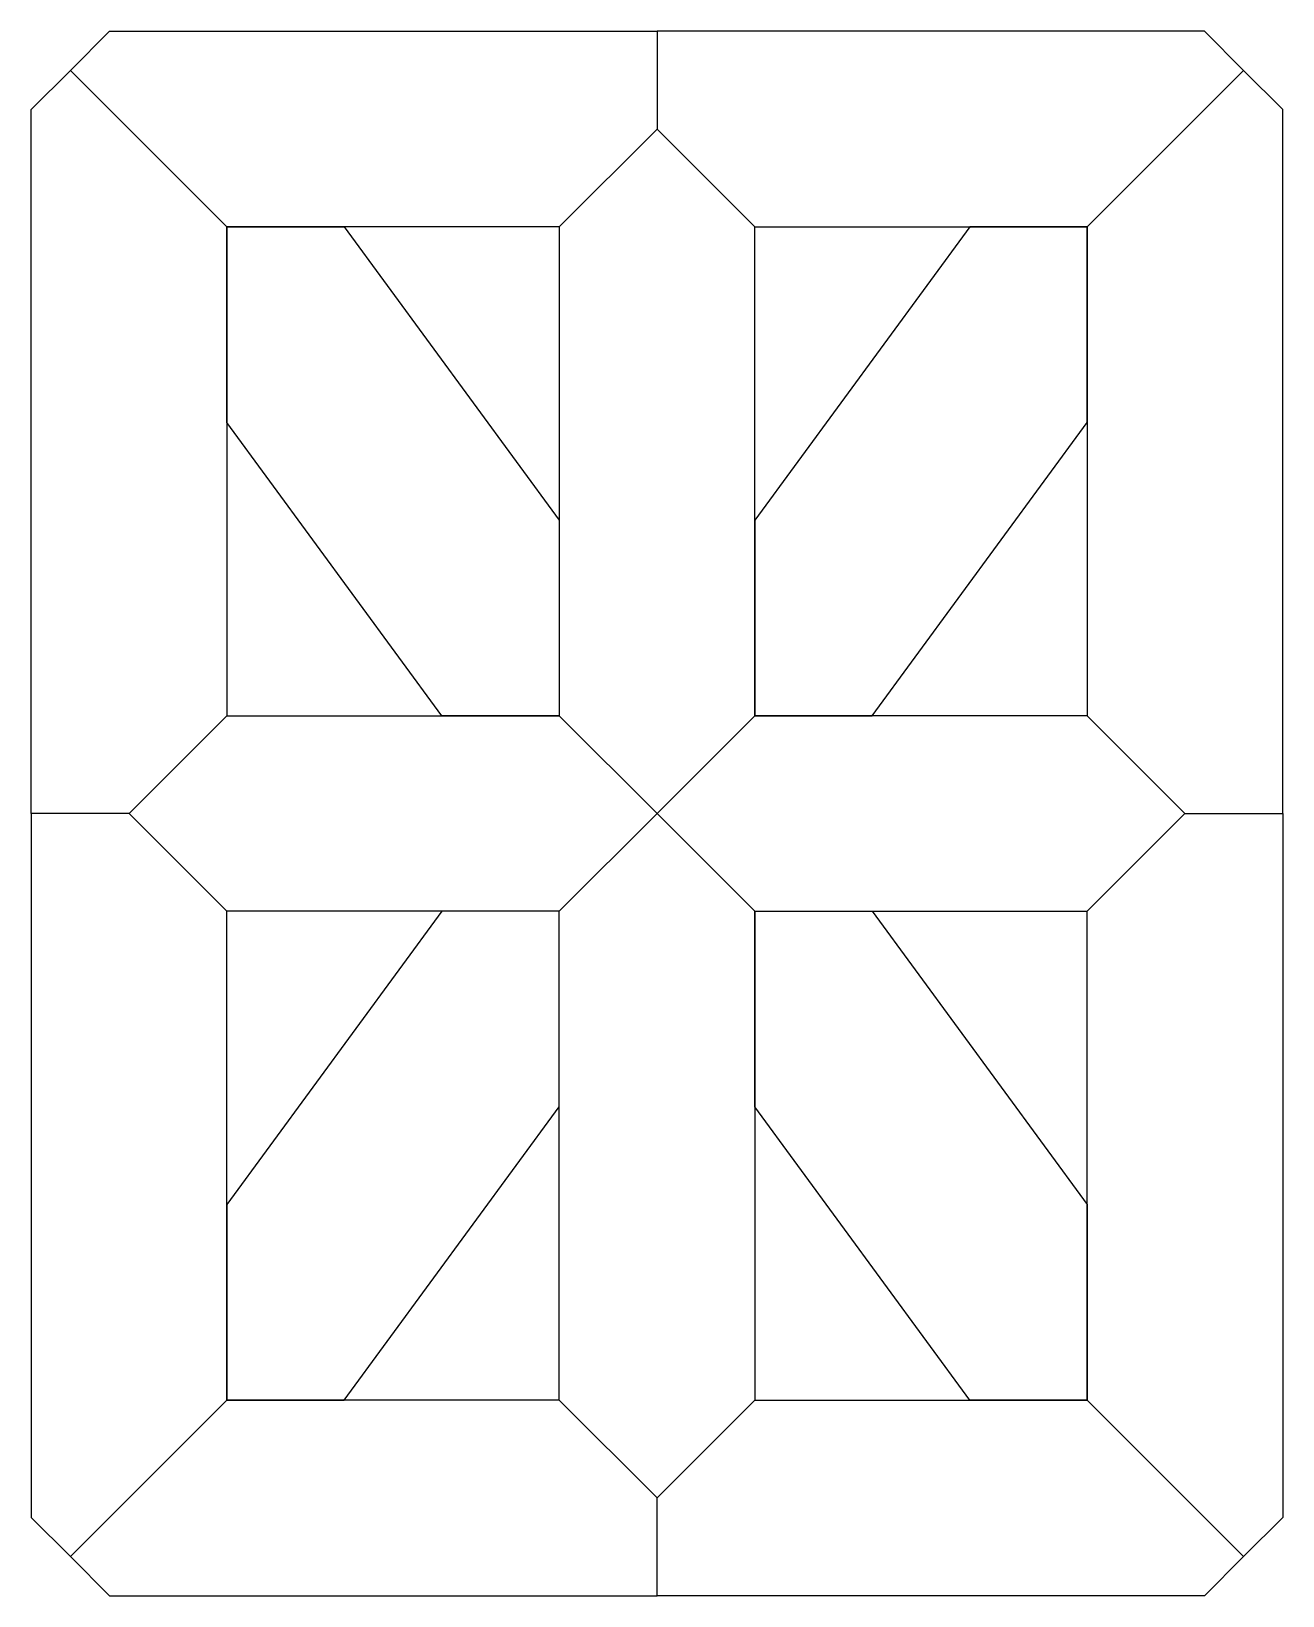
# Model space of a CAD drawing. Extents: x -8 to 8, y -10 to 10.
import ezdxf

# ---------------------------------------------------------------- set-up
doc = ezdxf.new("R2010")
doc.units = 0
doc.layers.add('_U_30EC_U_30A4_U_30E4_U_30', color=7, linetype='CONTINUOUS')

msp = doc.modelspace()

# ---------------------------------------------------------------- linework, layer by layer
at = {"layer": '_U_30EC_U_30A4_U_30E4_U_30', "color": 1}
for p, q in [((-7.5, 9.5), (-7, 10)), ((-7, 10), (0, 10)), ((0, 10), (0, 8.75)), ((7, 10), (0, 10)), ((0, 10), (0, 8.75)), ((7.5, 9.5), (7, 10)), ((-8, 9), (-7.5, 9.5)), ((-5.5, 7.5), (-7.5, 9.5)), ((-7.5, 9.5), (-5.5, 7.5)), ((5.5, 7.5), (7.5, 9.5)), ((7.5, 9.5), (5.5, 7.5)), ((8, 9), (7.5, 9.5)), ((-8, 0), (-8, 9)), ((8, 0), (8, 9)), ((0, 8.75), (-1.25, 7.5)), ((0, 8.75), (-1.25, 7.5)), ((0, 8.75), (1.25, 7.5)), ((1.25, 7.5), (0, 8.75)), ((-1.25, 7.5), (-5.5, 7.5)), ((-5.5, 7.5), (-5.5, 1.25)), ((-5.5, 7.5), (-4, 7.5)), ((-5.5, 5), (-5.5, 7.5)), ((-4, 7.5), (-1.25, 3.75)), ((-1.25, 7.5), (-1.25, 1.25)), ((1.25, 7.5), (5.5, 7.5)), ((4, 7.5), (1.25, 3.75)), ((1.25, 1.25), (1.25, 7.5)), ((5.5, 7.5), (4, 7.5)), ((5.5, 7.5), (5.5, 1.25)), ((5.5, 5), (5.5, 7.5)), ((-2.75, 1.25), (-5.5, 5)), ((2.75, 1.25), (5.5, 5)), ((-1.25, 3.75), (-1.25, 1.25)), ((1.25, 3.75), (1.25, 1.25)), ((-5.5, 1.25), (-6.75, 0)), ((-6.75, 0), (-5.5, 1.25)), ((-5.5, 1.25), (-1.25, 1.25)), ((-1.25, 1.25), (-2.75, 1.25)), ((-1.25, 1.25), (0, 0)), ((-1.25, 1.25), (0, 0)), ((1.25, 1.25), (0, 0)), ((0, 0), (1.25, 1.25)), ((5.5, 1.25), (1.25, 1.25)), ((1.25, 1.25), (2.75, 1.25)), ((5.5, 1.25), (6.75, 0)), ((6.75, 0), (5.5, 1.25)), ((-6.75, 0), (-8, 0)), ((-6.75, 0), (-8, 0)), ((-8, 0), (-8, -9)), ((-5.5, -1.25), (-6.75, 0)), ((-5.5, -1.25), (-6.75, 0)), ((0, 0), (-1.25, -1.25)), ((-1.25, -1.25), (0, 0)), ((0, 0), (1.25, -1.25)), ((0, 0), (1.25, -1.25)), ((5.5, -1.25), (6.75, 0)), ((5.5, -1.25), (6.75, 0)), ((6.75, 0), (8, 0)), ((6.75, 0), (8, 0)), ((8, 0), (8, -9)), ((-1.25, -1.25), (-5.5, -1.25)), ((-5.5, -7.5), (-5.5, -1.25)), ((-2.75, -1.25), (-5.5, -5)), ((-1.25, -1.25), (-2.75, -1.25)), ((-1.25, -3.75), (-1.25, -1.25)), ((-1.25, -7.5), (-1.25, -1.25)), ((1.25, -1.25), (5.5, -1.25)), ((1.25, -3.75), (1.25, -1.25)), ((1.25, -1.25), (2.75, -1.25)), ((1.25, -1.25), (1.25, -7.5)), ((2.75, -1.25), (5.5, -5)), ((5.5, -7.5), (5.5, -1.25)), ((-4, -7.5), (-1.25, -3.75)), ((4, -7.5), (1.25, -3.75)), ((-5.5, -5), (-5.5, -7.5)), ((5.5, -5), (5.5, -7.5)), ((-5.5, -7.5), (-7.5, -9.5)), ((-7.5, -9.5), (-5.5, -7.5)), ((-1.25, -7.5), (-5.5, -7.5)), ((-5.5, -7.5), (-4, -7.5)), ((0, -8.75), (-1.25, -7.5)), ((0, -8.75), (-1.25, -7.5)), ((0, -8.75), (1.25, -7.5)), ((1.25, -7.5), (0, -8.75)), ((1.25, -7.5), (5.5, -7.5)), ((5.5, -7.5), (4, -7.5)), ((5.5, -7.5), (7.5, -9.5)), ((7.5, -9.5), (5.5, -7.5)), ((0, -10), (0, -8.75)), ((0, -10), (0, -8.75)), ((-8, -9), (-7.5, -9.5)), ((8, -9), (7.5, -9.5)), ((-7.5, -9.5), (-7, -10)), ((7.5, -9.5), (7, -10)), ((-7, -10), (0, -10)), ((7, -10), (0, -10))]:
    msp.add_line(p, q, dxfattribs=at)

doc.saveas('drawing.dxf')
